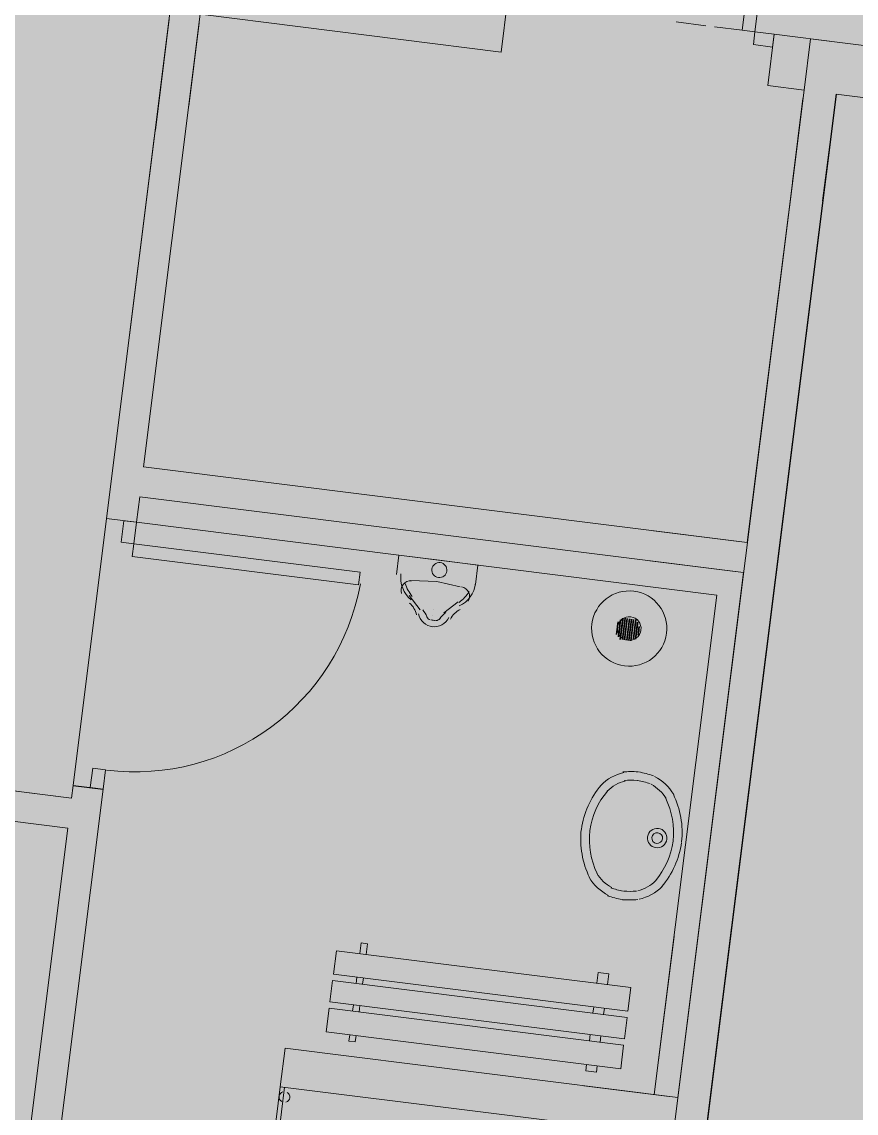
# Model space of a CAD drawing. Header units: metres. Extents: x -4 to 509425, y 7549 to 4732445.
# Drawn here: x 475991.989 to 475995.274, y 4719709.545 to 4719713.84 of the extents above; entities that cross this region are included whole.
import ezdxf

# ---------------------------------------------------------------- set-up
doc = ezdxf.new("R2010")
doc.units = ezdxf.units.M
doc.header["$LTSCALE"] = 0.01
doc.header["$MEASUREMENT"] = 0
doc.layers.get('0').update_dxf_attribs({"lineweight": 0})
doc.layers.add('_SUBESTACIÓN', color=1, linetype='Continuous')
doc.layers.add('SUBESTACION LA VID', color=253, linetype='Continuous')

# ---------------------------------------------------------------- blocks, each defined once
blk = doc.blocks.new('A$Cfff6051d')
at = {"layer": 'SUBESTACION LA VID', "lineweight": 15}
for p, q in [((475992.569, 4719713.8508), (475992.4132, 4719712.6076)), ((475992.569, 4719713.8508), (475992.5143, 4719713.414)), ((475992.6866, 4719713.8361), (475992.6319, 4719713.3993)), ((475992.6866, 4719713.8361), (475992.6456, 4719713.5085)), ((475994.4106, 4719707.306), (475995.1942, 4719713.5559)), ((475995.0639, 4719713.538), (475995.0229, 4719713.2104)), ((475995.1415, 4719713.1358), (475995.1731, 4719713.3878)), ((475992.191, 4719710.8351), (475992.3226, 4719711.8852)), ((475994.8113, 4719711.795), (475994.4753, 4719711.8371)), ((475994.7965, 4719711.6774), (475994.4605, 4719711.7195)), ((475992.1426, 4719710.79), (475991.3782, 4719710.8858)), ((475994.4839, 4719709.6603), (475994.5566, 4719710.2399)), ((475994.5375, 4719709.6109), (475994.2014, 4719709.653))]:
    blk.add_line(p, q, dxfattribs=at)
at = {"layer": 'SUBESTACION LA VID', "lineweight": 9}
for p, q in [((475994.6818, 4719713.8249), (475994.5642, 4719713.8396)), ((475994.8246, 4719713.807), (475994.7154, 4719713.8206)), ((475993.5574, 4719711.5256), (475993.5133, 4719711.5823)), ((475993.7065, 4719711.5581), (475993.6498, 4719711.514)), ((475993.6057, 4719711.5025), (475993.6057, 4719711.5025)), ((475993.6088, 4719711.5277), (475993.6088, 4719711.5277)), ((475993.308, 4719710.0807), (475993.3048, 4719710.0555)), ((475993.3332, 4719710.0776), (475993.33, 4719710.0524)), ((475993.2943, 4719709.9715), (475993.2911, 4719709.9463)), ((475993.3195, 4719709.9684), (475993.3163, 4719709.9432)), ((475994.2404, 4719709.9638), (475994.2373, 4719709.9386)), ((475994.2824, 4719709.9586), (475994.2793, 4719709.9334)), ((475994.2267, 4719709.8546), (475994.2236, 4719709.8294)), ((475994.2687, 4719709.8494), (475994.2656, 4719709.8242))]:
    blk.add_line(p, q, dxfattribs=at)
at = {"layer": 'SUBESTACION LA VID', "lineweight": 25}
for p, q in [((475995.1942, 4719713.5559), (475994.3864, 4719707.1128)), ((475995.1942, 4719713.5559), (475995.1942, 4719713.5559)), ((475995.0267, 4719712.2202), (475995.0267, 4719712.2202)), ((475992.191, 4719710.8351), (475992.3086, 4719710.8204))]:
    blk.add_line(p, q, dxfattribs=at)
at = {"layer": 'SUBESTACION LA VID', "lineweight": 9}
for points in [[(475994.875, 4719713.8006), (475994.8246, 4719713.807), (475994.9362, 4719714.6974), (475994.9867, 4719714.6911), (475994.875, 4719713.8006)], [(475994.9506, 4719713.7912), (475994.875, 4719713.8006), (475994.8687, 4719713.7502), (475994.9443, 4719713.7408), (475994.9506, 4719713.7912)], [(475992.4402, 4719711.8704), (475992.4297, 4719711.7864), (475992.3793, 4719711.7927), (475992.3898, 4719711.8767), (475992.4402, 4719711.8704)], [(475992.4297, 4719711.7864), (475992.4234, 4719711.736), (475993.3138, 4719711.6244), (475993.3201, 4719711.6748), (475992.4297, 4719711.7864)], [(475993.464, 4719711.6653), (475993.4734, 4719711.7409), (475993.6331, 4719711.7209), (475993.7843, 4719711.7019), (475993.7748, 4719711.6263)], [(475993.7139, 4719711.6169), (475993.6225, 4719711.6369), (475993.5207, 4719711.6411)], [(475992.318, 4719710.896), (475992.3086, 4719710.8204), (475992.2582, 4719710.8267), (475992.2676, 4719710.9023), (475992.318, 4719710.896)], [(475993.3448, 4719710.17), (475993.35, 4719710.212), (475993.3248, 4719710.2151), (475993.3196, 4719710.1731)], [(475993.2156, 4719710.0923), (475993.2272, 4719710.1847), (475994.3864, 4719710.0394), (475994.3748, 4719709.947), (475993.2156, 4719710.0923)], [(475994.252, 4719710.0562), (475994.2573, 4719710.0982), (475994.2993, 4719710.093), (475994.294, 4719710.051)], [(475993.2019, 4719709.9831), (475993.2124, 4719710.0671), (475994.3717, 4719709.9218), (475994.3611, 4719709.8378), (475993.2019, 4719709.9831)], [(475993.1871, 4719709.8655), (475994.3464, 4719709.7202), (475994.358, 4719709.8126), (475993.1987, 4719709.9579), (475993.1871, 4719709.8655)], [(475993.3047, 4719709.8508), (475993.3016, 4719709.8256), (475993.2764, 4719709.8287), (475993.2795, 4719709.8539)], [(475994.212, 4719709.737), (475994.2088, 4719709.7118), (475994.2508, 4719709.7066), (475994.254, 4719709.7318)], [(475993.0064, 4719709.6493), (475992.9822, 4719709.4561), (475992.999, 4719709.454), (475993.0232, 4719709.6472)]]:
    blk.add_lwpolyline(points, dxfattribs=at)
at = {"layer": 'SUBESTACION LA VID', "lineweight": 15}
for points in [[(475995.0681, 4719713.5716), (475994.9253, 4719713.5896), (475995.0681, 4719713.5716), (475994.8449, 4719711.7908), (475992.4676, 4719712.0888), (475992.6909, 4719713.8697), (475993.8753, 4719713.7212), (475993.9006, 4719713.9228), (475991.2797, 4719714.2514), (475991.2544, 4719714.0498), (475992.5732, 4719713.8844), (475992.3226, 4719711.8852), (475992.4402, 4719711.8704), (475992.4528, 4719711.9712), (475994.8301, 4719711.6732), (475994.5711, 4719709.6067), (475993.0254, 4719709.8005), (475993.0064, 4719709.6493), (475994.5521, 4719709.4555)], [(475994.4921, 4719708.9767), (475995.0681, 4719713.5716), (475995.0934, 4719713.7733), (476001.3433, 4719712.9897), (476001.318, 4719712.7881), (475995.1942, 4719713.5559), (475994.4106, 4719707.306), (476004.2138, 4719706.077), (476004.1896, 4719705.8838), (475994.2604, 4719707.1286)], [(475995.2194, 4719713.7575), (475994.9506, 4719713.7912), (475994.9253, 4719713.5896)], [(476004.9973, 4719712.3268), (476004.2138, 4719706.077), (475994.4106, 4719707.306), (475995.1942, 4719713.5559), (476001.318, 4719712.7881)], [(475992.4402, 4719711.8704), (475994.7251, 4719711.584), (475994.4787, 4719709.6183)], [(475991.9671, 4719707.4161), (475991.0683, 4719707.5288), (475991.0925, 4719707.722), (475991.7897, 4719707.6346), (475992.1699, 4719710.6671), (475991.4727, 4719710.7545), (475991.4874, 4719710.8721), (475992.1846, 4719710.7847), (475992.191, 4719710.8351), (475992.3086, 4719710.8204), (475991.9073, 4719707.6198), (475992.0165, 4719707.6062), (475991.9923, 4719707.4129), (475991.9671, 4719707.4161)]]:
    blk.add_lwpolyline(points, dxfattribs=at)
at = {"layer": 'SUBESTACION LA VID', "lineweight": 9}
for points, knots in [([(475993.6619, 4719711.6788), (475993.664, 4719711.6951), (475993.6524, 4719711.7099), (475993.6362, 4719711.7119), (475993.62, 4719711.714), (475993.6051, 4719711.7025), (475993.6031, 4719711.6862), (475993.6011, 4719711.67), (475993.6126, 4719711.6552), (475993.6288, 4719711.6531), (475993.6451, 4719711.6511), (475993.6599, 4719711.6626), (475993.6619, 4719711.6788)], [0, 0, 0, 0, 1, 1, 1, 2, 2, 2, 3, 3, 3, 4, 4, 4, 4]), ([(475993.523, 4719711.6408), (475993.5102, 4719711.6417), (475993.4979, 4719711.6362), (475993.49, 4719711.6261), (475993.4822, 4719711.616), (475993.4799, 4719711.6027), (475993.484, 4719711.5906)], [0, 0, 0, 0, 1, 1, 1, 2, 2, 2, 2]), ([(475993.7463, 4719711.5595), (475993.7525, 4719711.5703), (475993.7531, 4719711.5834), (475993.7479, 4719711.5947), (475993.7426, 4719711.6059), (475993.7322, 4719711.6139), (475993.72, 4719711.6161)], [0, 0, 0, 0, 1, 1, 1, 2, 2, 2, 2]), ([(475994.5271, 4719711.4339), (475994.5373, 4719711.5151), (475994.4797, 4719711.5891), (475994.3985, 4719711.5993), (475994.3173, 4719711.6095), (475994.2433, 4719711.5519), (475994.2331, 4719711.4707), (475994.2229, 4719711.3895), (475994.2805, 4719711.3155), (475994.3617, 4719711.3053), (475994.4429, 4719711.2951), (475994.5169, 4719711.3527), (475994.5271, 4719711.4339)], [0, 0, 0, 0, 1, 1, 1, 2, 2, 2, 3, 3, 3, 4, 4, 4, 4]), ([(475994.4263, 4719711.4465), (475994.4295, 4719711.472), (475994.4114, 4719711.4953), (475994.3859, 4719711.4985), (475994.3604, 4719711.5017), (475994.3371, 4719711.4836), (475994.3339, 4719711.4581), (475994.3307, 4719711.4326), (475994.3488, 4719711.4093), (475994.3743, 4719711.4061), (475994.3998, 4719711.4029), (475994.4231, 4719711.421), (475994.4263, 4719711.4465)], [0, 0, 0, 0, 1, 1, 1, 2, 2, 2, 3, 3, 3, 4, 4, 4, 4]), ([(475994.5279, 4719710.6232), (475994.5305, 4719710.6441), (475994.5157, 4719710.6631), (475994.4948, 4719710.6657), (475994.4739, 4719710.6684), (475994.4549, 4719710.6536), (475994.4523, 4719710.6327), (475994.4496, 4719710.6118), (475994.4644, 4719710.5927), (475994.4853, 4719710.5901), (475994.5062, 4719710.5875), (475994.5252, 4719710.6023), (475994.5279, 4719710.6232)], [0, 0, 0, 0, 1, 1, 1, 2, 2, 2, 3, 3, 3, 4, 4, 4, 4]), ([(475994.5111, 4719710.6253), (475994.5125, 4719710.6369), (475994.5043, 4719710.6475), (475994.4927, 4719710.6489), (475994.4811, 4719710.6504), (475994.4705, 4719710.6422), (475994.4691, 4719710.6306), (475994.4676, 4719710.619), (475994.4758, 4719710.6084), (475994.4874, 4719710.6069), (475994.499, 4719710.6055), (475994.5096, 4719710.6137), (475994.5111, 4719710.6253)], [0, 0, 0, 0, 1, 1, 1, 2, 2, 2, 3, 3, 3, 4, 4, 4, 4]), ([(475993.0167, 4719709.6291), (475993.0086, 4719709.6268), (475993.0028, 4719709.6198), (475993.0017, 4719709.6115), (475993.0007, 4719709.6031), (475993.0047, 4719709.5949), (475993.0119, 4719709.5906)], [0, 0, 0, 0, 1, 1, 1, 2, 2, 2, 2]), ([(475993.0287, 4719709.5885), (475993.0368, 4719709.5909), (475993.0427, 4719709.5978), (475993.0437, 4719709.6062), (475993.0448, 4719709.6145), (475993.0408, 4719709.6227), (475993.0335, 4719709.627)], [0, 0, 0, 0, 1, 1, 1, 2, 2, 2, 2])]:
    blk.add_open_spline(points, degree=3, knots=knots, dxfattribs=at)
for points in [[(475993.4813, 4719711.6674), (475993.4764, 4719711.6285), (475993.4918, 4719711.5899), (475993.522, 4719711.565)], [(475992.3222, 4719710.8954), (475992.797, 4719710.8359), (475993.2356, 4719711.1576), (475993.3214, 4719711.6284)], [(475993.4973, 4719711.6297), (475993.504, 4719711.6111), (475993.5135, 4719711.5937), (475993.5256, 4719711.578)], [(475993.7106, 4719711.5413), (475993.746, 4719711.558), (475993.7704, 4719711.5917), (475993.7753, 4719711.6305)], [(475993.7103, 4719711.5548), (475993.7259, 4719711.567), (475993.7394, 4719711.5816), (475993.7505, 4719711.598)], [(475993.5423, 4719711.5058), (475993.5388, 4719711.5241), (475993.529, 4719711.5406), (475993.5146, 4719711.5525)], [(475993.5502, 4719711.5108), (475993.5556, 4719711.4829), (475993.579, 4719711.462), (475993.6073, 4719711.4596)], [(475993.5838, 4719711.4987), (475993.5793, 4719711.5086), (475993.5736, 4719711.5178), (475993.5669, 4719711.5264)], [(475993.5828, 4719711.4983), (475993.5854, 4719711.4926), (475993.5905, 4719711.4883), (475993.5966, 4719711.4867)], [(475993.6019, 4719711.4603), (475993.63, 4719711.4556), (475993.6578, 4719711.4701), (475993.6699, 4719711.4958)], [(475993.62, 4719711.4839), (475993.626, 4719711.4843), (475993.6315, 4719711.4871), (475993.6352, 4719711.4917)], [(475993.6576, 4719711.515), (475993.649, 4719711.5084), (475993.6412, 4719711.5008), (475993.6343, 4719711.4924)], [(475993.7147, 4719711.5274), (475993.6978, 4719711.5194), (475993.6842, 4719711.5058), (475993.6763, 4719711.489)], [(475993.5998, 4719711.4866), (475993.6054, 4719711.4852), (475993.6113, 4719711.4845), (475993.6171, 4719711.4846)], [(475994.4149, 4719710.8884), (475994.3951, 4719710.8898), (475994.3752, 4719710.8898), (475994.3554, 4719710.8883)], [(475994.475, 4719710.8733), (475994.4562, 4719710.8796), (475994.437, 4719710.8846), (475994.4174, 4719710.8881)], [(475994.3591, 4719710.8857), (475994.3244, 4719710.8781), (475994.2927, 4719710.8606), (475994.2678, 4719710.8353)], [(475994.3642, 4719710.8521), (475994.3372, 4719710.8458), (475994.3124, 4719710.8321), (475994.2928, 4719710.8124)], [(475994.4108, 4719710.8548), (475994.3939, 4719710.8559), (475994.377, 4719710.8559), (475994.3602, 4719710.8547)], [(475994.4621, 4719710.8419), (475994.4461, 4719710.8472), (475994.4297, 4719710.8514), (475994.4131, 4719710.8545)], [(475994.5551, 4719710.7991), (475994.5373, 4719710.8298), (475994.5109, 4719710.8547), (475994.4791, 4719710.8705)], [(475994.2692, 4719710.8357), (475994.2275, 4719710.7863), (475994.2005, 4719710.7262), (475994.1915, 4719710.6622)], [(475994.2942, 4719710.8129), (475994.2571, 4719710.7685), (475994.2331, 4719710.7147), (475994.225, 4719710.6574)], [(475994.5253, 4719710.7831), (475994.5111, 4719710.807), (475994.4906, 4719710.8265), (475994.4659, 4719710.8393)], [(475994.5526, 4719710.6163), (475994.5589, 4719710.6738), (475994.5489, 4719710.7319), (475994.5238, 4719710.7841)], [(475994.5862, 4719710.6127), (475994.5933, 4719710.6769), (475994.582, 4719710.7419), (475994.5538, 4719710.8)], [(475994.1912, 4719710.6601), (475994.1842, 4719710.5959), (475994.1954, 4719710.5309), (475994.2237, 4719710.4728)], [(475994.2249, 4719710.6564), (475994.2186, 4719710.5989), (475994.2285, 4719710.5408), (475994.2536, 4719710.4887)], [(475994.4832, 4719710.4599), (475994.5204, 4719710.5042), (475994.5444, 4719710.5581), (475994.5524, 4719710.6154)], [(475994.5083, 4719710.4371), (475994.55, 4719710.4865), (475994.577, 4719710.5466), (475994.586, 4719710.6106)], [(475994.2224, 4719710.4736), (475994.2402, 4719710.4429), (475994.2666, 4719710.418), (475994.2984, 4719710.4022)], [(475994.2522, 4719710.4896), (475994.2664, 4719710.4657), (475994.2869, 4719710.4462), (475994.3116, 4719710.4334)], [(475994.4134, 4719710.4207), (475994.4405, 4719710.427), (475994.4652, 4719710.4408), (475994.4848, 4719710.4605)], [(475994.3071, 4719710.4318), (475994.3232, 4719710.4266), (475994.3396, 4719710.4224), (475994.3562, 4719710.4193)], [(475994.3582, 4719710.419), (475994.375, 4719710.4179), (475994.392, 4719710.4179), (475994.4088, 4719710.4191)], [(475994.4185, 4719710.3871), (475994.4532, 4719710.3947), (475994.485, 4719710.4122), (475994.5098, 4719710.4376)], [(475994.2943, 4719710.4004), (475994.3131, 4719710.3941), (475994.3324, 4719710.3892), (475994.3519, 4719710.3856)], [(475994.3541, 4719710.3854), (475994.3739, 4719710.384), (475994.3938, 4719710.384), (475994.4136, 4719710.3855)]]:
    blk.add_open_spline(points, degree=3, dxfattribs=at)
at = {"layer": 'SUBESTACION LA VID'}
for points, knots in [([(475994.3554, 4719711.4938), (475994.3554, 4719711.4938), (475994.3449, 4719711.4098), (475994.3449, 4719711.4098), (475994.3449, 4719711.4098), (475994.3554, 4719711.4938), (475994.3554, 4719711.4938)], [0, 0, 0, 0, 1, 1, 1, 2, 2, 2, 2]), ([(475994.3449, 4719711.4098), (475994.3449, 4719711.4098), (475994.3554, 4719711.4938), (475994.3554, 4719711.4938), (475994.3554, 4719711.4938), (475994.346, 4719711.4182), (475994.346, 4719711.4182), (475994.346, 4719711.4182), (475994.3449, 4719711.4098), (475994.3449, 4719711.4098)], [0, 0, 0, 0, 1, 1, 1, 2, 2, 2, 3, 3, 3, 3]), ([(475994.3554, 4719711.4938), (475994.3554, 4719711.4938), (475994.346, 4719711.4182), (475994.346, 4719711.4182), (475994.346, 4719711.4182), (475994.3544, 4719711.4854), (475994.3544, 4719711.4854), (475994.3544, 4719711.4854), (475994.3554, 4719711.4938), (475994.3554, 4719711.4938)], [0, 0, 0, 0, 1, 1, 1, 2, 2, 2, 3, 3, 3, 3]), ([(475994.3638, 4719711.4927), (475994.3638, 4719711.4927), (475994.3533, 4719711.4087), (475994.3533, 4719711.4087), (475994.3533, 4719711.4087), (475994.3638, 4719711.4927), (475994.3638, 4719711.4927)], [0, 0, 0, 0, 1, 1, 1, 2, 2, 2, 2]), ([(475994.3638, 4719711.4927), (475994.3638, 4719711.4927), (475994.3638, 4719711.4927), (475994.3638, 4719711.4927), (475994.3638, 4719711.4927), (475994.3533, 4719711.4087), (475994.3533, 4719711.4087), (475994.3533, 4719711.4087), (475994.3638, 4719711.4927), (475994.3638, 4719711.4927)], [0, 0, 0, 0, 1, 1, 1, 2, 2, 2, 3, 3, 3, 3]), ([(475994.3722, 4719711.4917), (475994.3722, 4719711.4917), (475994.3617, 4719711.4077), (475994.3617, 4719711.4077), (475994.3617, 4719711.4077), (475994.3722, 4719711.4917), (475994.3722, 4719711.4917)], [0, 0, 0, 0, 1, 1, 1, 2, 2, 2, 2]), ([(475994.3722, 4719711.4917), (475994.3722, 4719711.4917), (475994.3722, 4719711.4917), (475994.3722, 4719711.4917), (475994.3722, 4719711.4917), (475994.3617, 4719711.4077), (475994.3617, 4719711.4077), (475994.3617, 4719711.4077), (475994.3722, 4719711.4917), (475994.3722, 4719711.4917)], [0, 0, 0, 0, 1, 1, 1, 2, 2, 2, 3, 3, 3, 3]), ([(475994.3806, 4719711.4906), (475994.3806, 4719711.4906), (475994.3701, 4719711.4066), (475994.3701, 4719711.4066), (475994.3701, 4719711.4066), (475994.3806, 4719711.4906), (475994.3806, 4719711.4906)], [0, 0, 0, 0, 1, 1, 1, 2, 2, 2, 2]), ([(475994.3806, 4719711.4906), (475994.3806, 4719711.4906), (475994.3806, 4719711.4906), (475994.3806, 4719711.4906), (475994.3806, 4719711.4906), (475994.3701, 4719711.4066), (475994.3701, 4719711.4066), (475994.3701, 4719711.4066), (475994.3806, 4719711.4906), (475994.3806, 4719711.4906)], [0, 0, 0, 0, 1, 1, 1, 2, 2, 2, 3, 3, 3, 3]), ([(475994.389, 4719711.4896), (475994.389, 4719711.4896), (475994.3785, 4719711.4056), (475994.3785, 4719711.4056), (475994.3785, 4719711.4056), (475994.389, 4719711.4896), (475994.389, 4719711.4896)], [0, 0, 0, 0, 1, 1, 1, 2, 2, 2, 2]), ([(475994.389, 4719711.4896), (475994.389, 4719711.4896), (475994.389, 4719711.4896), (475994.389, 4719711.4896), (475994.389, 4719711.4896), (475994.3785, 4719711.4056), (475994.3785, 4719711.4056), (475994.3785, 4719711.4056), (475994.389, 4719711.4896), (475994.389, 4719711.4896)], [0, 0, 0, 0, 1, 1, 1, 2, 2, 2, 3, 3, 3, 3]), ([(475994.3974, 4719711.4885), (475994.3974, 4719711.4885), (475994.3869, 4719711.4045), (475994.3869, 4719711.4045), (475994.3869, 4719711.4045), (475994.3974, 4719711.4885), (475994.3974, 4719711.4885)], [0, 0, 0, 0, 1, 1, 1, 2, 2, 2, 2]), ([(475994.3974, 4719711.4885), (475994.3974, 4719711.4885), (475994.3974, 4719711.4885), (475994.3974, 4719711.4885), (475994.3974, 4719711.4885), (475994.3869, 4719711.4045), (475994.3869, 4719711.4045), (475994.3869, 4719711.4045), (475994.3974, 4719711.4885), (475994.3974, 4719711.4885)], [0, 0, 0, 0, 1, 1, 1, 2, 2, 2, 3, 3, 3, 3]), ([(475994.3365, 4719711.4791), (475994.3365, 4719711.4791), (475994.3302, 4719711.4287), (475994.3302, 4719711.4287), (475994.3302, 4719711.4287), (475994.3355, 4719711.4707), (475994.3355, 4719711.4707), (475994.3355, 4719711.4707), (475994.3365, 4719711.4791), (475994.3365, 4719711.4791)], [0, 0, 0, 0, 1, 1, 1, 2, 2, 2, 3, 3, 3, 3]), ([(475994.3302, 4719711.4287), (475994.3302, 4719711.4287), (475994.3355, 4719711.4707), (475994.3355, 4719711.4707), (475994.3355, 4719711.4707), (475994.3313, 4719711.4371), (475994.3313, 4719711.4371), (475994.3313, 4719711.4371), (475994.3302, 4719711.4287), (475994.3302, 4719711.4287)], [0, 0, 0, 0, 1, 1, 1, 2, 2, 2, 3, 3, 3, 3]), ([(475994.3355, 4719711.4707), (475994.3355, 4719711.4707), (475994.3313, 4719711.4371), (475994.3313, 4719711.4371), (475994.3313, 4719711.4371), (475994.3355, 4719711.4707), (475994.3355, 4719711.4707)], [0, 0, 0, 0, 1, 1, 1, 2, 2, 2, 2]), ([(475994.3355, 4719711.4707), (475994.3355, 4719711.4707), (475994.3355, 4719711.4707), (475994.3355, 4719711.4707), (475994.3355, 4719711.4707), (475994.3313, 4719711.4371), (475994.3313, 4719711.4371), (475994.3313, 4719711.4371), (475994.3355, 4719711.4707), (475994.3355, 4719711.4707)], [0, 0, 0, 0, 1, 1, 1, 2, 2, 2, 3, 3, 3, 3]), ([(475994.3355, 4719711.4707), (475994.3355, 4719711.4707), (475994.3313, 4719711.4371), (475994.3313, 4719711.4371), (475994.3313, 4719711.4371), (475994.3344, 4719711.4623), (475994.3344, 4719711.4623), (475994.3344, 4719711.4623), (475994.3355, 4719711.4707), (475994.3355, 4719711.4707)], [0, 0, 0, 0, 1, 1, 1, 2, 2, 2, 3, 3, 3, 3]), ([(475994.3313, 4719711.4371), (475994.3313, 4719711.4371), (475994.3344, 4719711.4623), (475994.3344, 4719711.4623), (475994.3344, 4719711.4623), (475994.3323, 4719711.4455), (475994.3323, 4719711.4455), (475994.3323, 4719711.4455), (475994.3313, 4719711.4371), (475994.3313, 4719711.4371)], [0, 0, 0, 0, 1, 1, 1, 2, 2, 2, 3, 3, 3, 3]), ([(475994.3344, 4719711.4623), (475994.3344, 4719711.4623), (475994.3323, 4719711.4455), (475994.3323, 4719711.4455), (475994.3323, 4719711.4455), (475994.3344, 4719711.4623), (475994.3344, 4719711.4623)], [0, 0, 0, 0, 1, 1, 1, 2, 2, 2, 2]), ([(475994.3323, 4719711.4455), (475994.3323, 4719711.4455), (475994.3344, 4719711.4623), (475994.3344, 4719711.4623), (475994.3344, 4719711.4623), (475994.3334, 4719711.4539), (475994.3334, 4719711.4539), (475994.3334, 4719711.4539), (475994.3323, 4719711.4455), (475994.3323, 4719711.4455)], [0, 0, 0, 0, 1, 1, 1, 2, 2, 2, 3, 3, 3, 3]), ([(475994.3323, 4719711.4455), (475994.3323, 4719711.4455), (475994.3344, 4719711.4623), (475994.3344, 4719711.4623), (475994.3344, 4719711.4623), (475994.3323, 4719711.4455), (475994.3323, 4719711.4455)], [0, 0, 0, 0, 1, 1, 1, 2, 2, 2, 2]), ([(475994.346, 4719711.4864), (475994.346, 4719711.4864), (475994.3376, 4719711.4192), (475994.3376, 4719711.4192), (475994.3376, 4719711.4192), (475994.3449, 4719711.478), (475994.3449, 4719711.478), (475994.3449, 4719711.478), (475994.346, 4719711.4864), (475994.346, 4719711.4864)], [0, 0, 0, 0, 1, 1, 1, 2, 2, 2, 3, 3, 3, 3]), ([(475994.3376, 4719711.4192), (475994.3376, 4719711.4192), (475994.3449, 4719711.478), (475994.3449, 4719711.478), (475994.3449, 4719711.478), (475994.3386, 4719711.4276), (475994.3386, 4719711.4276), (475994.3386, 4719711.4276), (475994.3376, 4719711.4192), (475994.3376, 4719711.4192)], [0, 0, 0, 0, 1, 1, 1, 2, 2, 2, 3, 3, 3, 3]), ([(475994.3449, 4719711.478), (475994.3449, 4719711.478), (475994.3386, 4719711.4276), (475994.3386, 4719711.4276), (475994.3386, 4719711.4276), (475994.3449, 4719711.478), (475994.3449, 4719711.478)], [0, 0, 0, 0, 1, 1, 1, 2, 2, 2, 2]), ([(475994.3449, 4719711.478), (475994.3449, 4719711.478), (475994.3449, 4719711.478), (475994.3449, 4719711.478), (475994.3449, 4719711.478), (475994.3386, 4719711.4276), (475994.3386, 4719711.4276), (475994.3386, 4719711.4276), (475994.3449, 4719711.478), (475994.3449, 4719711.478)], [0, 0, 0, 0, 1, 1, 1, 2, 2, 2, 3, 3, 3, 3]), ([(475994.346, 4719711.4182), (475994.346, 4719711.4182), (475994.3544, 4719711.4854), (475994.3544, 4719711.4854), (475994.3544, 4719711.4854), (475994.346, 4719711.4182), (475994.346, 4719711.4182)], [0, 0, 0, 0, 1, 1, 1, 2, 2, 2, 2]), ([(475994.4058, 4719711.4875), (475994.4058, 4719711.4875), (475994.4058, 4719711.4875), (475994.4058, 4719711.4875), (475994.4058, 4719711.4875), (475994.3964, 4719711.4119), (475994.3964, 4719711.4119), (475994.3964, 4719711.4119), (475994.4058, 4719711.4875), (475994.4058, 4719711.4875)], [0, 0, 0, 0, 1, 1, 1, 2, 2, 2, 3, 3, 3, 3]), ([(475994.4058, 4719711.4875), (475994.4058, 4719711.4875), (475994.3964, 4719711.4119), (475994.3964, 4719711.4119), (475994.3964, 4719711.4119), (475994.4048, 4719711.4791), (475994.4048, 4719711.4791), (475994.4048, 4719711.4791), (475994.4058, 4719711.4875), (475994.4058, 4719711.4875)], [0, 0, 0, 0, 1, 1, 1, 2, 2, 2, 3, 3, 3, 3]), ([(475994.4048, 4719711.4108), (475994.4048, 4719711.4108), (475994.4132, 4719711.478), (475994.4132, 4719711.478), (475994.4132, 4719711.478), (475994.4058, 4719711.4192), (475994.4058, 4719711.4192), (475994.4058, 4719711.4192), (475994.4048, 4719711.4108), (475994.4048, 4719711.4108)], [0, 0, 0, 0, 1, 1, 1, 2, 2, 2, 3, 3, 3, 3]), ([(475994.4132, 4719711.478), (475994.4132, 4719711.478), (475994.4058, 4719711.4192), (475994.4058, 4719711.4192), (475994.4058, 4719711.4192), (475994.4121, 4719711.4696), (475994.4121, 4719711.4696), (475994.4121, 4719711.4696), (475994.4132, 4719711.478), (475994.4132, 4719711.478)], [0, 0, 0, 0, 1, 1, 1, 2, 2, 2, 3, 3, 3, 3]), ([(475994.4121, 4719711.4696), (475994.4121, 4719711.4696), (475994.4058, 4719711.4192), (475994.4058, 4719711.4192), (475994.4058, 4719711.4192), (475994.4121, 4719711.4696), (475994.4121, 4719711.4696)], [0, 0, 0, 0, 1, 1, 1, 2, 2, 2, 2]), ([(475994.4058, 4719711.4192), (475994.4058, 4719711.4192), (475994.4121, 4719711.4696), (475994.4121, 4719711.4696), (475994.4121, 4719711.4696), (475994.4058, 4719711.4192), (475994.4058, 4719711.4192)], [0, 0, 0, 0, 1, 1, 1, 2, 2, 2, 2]), ([(475994.4121, 4719711.4696), (475994.4121, 4719711.4696), (475994.4121, 4719711.4696), (475994.4121, 4719711.4696), (475994.4121, 4719711.4696), (475994.4058, 4719711.4192), (475994.4058, 4719711.4192), (475994.4058, 4719711.4192), (475994.4121, 4719711.4696), (475994.4121, 4719711.4696)], [0, 0, 0, 0, 1, 1, 1, 2, 2, 2, 3, 3, 3, 3]), ([(475994.4121, 4719711.4696), (475994.4121, 4719711.4696), (475994.4058, 4719711.4192), (475994.4058, 4719711.4192), (475994.4058, 4719711.4192), (475994.4121, 4719711.4696), (475994.4121, 4719711.4696)], [0, 0, 0, 0, 1, 1, 1, 2, 2, 2, 2]), ([(475994.4163, 4719711.435), (475994.4163, 4719711.435), (475994.4195, 4719711.4602), (475994.4195, 4719711.4602), (475994.4195, 4719711.4602), (475994.4153, 4719711.4266), (475994.4153, 4719711.4266), (475994.4153, 4719711.4266), (475994.4163, 4719711.435), (475994.4163, 4719711.435)], [0, 0, 0, 0, 1, 1, 1, 2, 2, 2, 3, 3, 3, 3]), ([(475994.4195, 4719711.4602), (475994.4195, 4719711.4602), (475994.4153, 4719711.4266), (475994.4153, 4719711.4266), (475994.4153, 4719711.4266), (475994.4195, 4719711.4602), (475994.4195, 4719711.4602)], [0, 0, 0, 0, 1, 1, 1, 2, 2, 2, 2]), ([(475994.4195, 4719711.4602), (475994.4195, 4719711.4602), (475994.4195, 4719711.4602), (475994.4195, 4719711.4602), (475994.4195, 4719711.4602), (475994.4153, 4719711.4266), (475994.4153, 4719711.4266), (475994.4153, 4719711.4266), (475994.4195, 4719711.4602), (475994.4195, 4719711.4602)], [0, 0, 0, 0, 1, 1, 1, 2, 2, 2, 3, 3, 3, 3]), ([(475994.4184, 4719711.4518), (475994.4184, 4719711.4518), (475994.4163, 4719711.435), (475994.4163, 4719711.435), (475994.4163, 4719711.435), (475994.4195, 4719711.4602), (475994.4195, 4719711.4602), (475994.4195, 4719711.4602), (475994.4184, 4719711.4518), (475994.4184, 4719711.4518)], [0, 0, 0, 0, 1, 1, 1, 2, 2, 2, 3, 3, 3, 3]), ([(475994.4174, 4719711.4434), (475994.4174, 4719711.4434), (475994.4184, 4719711.4518), (475994.4184, 4719711.4518), (475994.4184, 4719711.4518), (475994.4163, 4719711.435), (475994.4163, 4719711.435), (475994.4163, 4719711.435), (475994.4174, 4719711.4434), (475994.4174, 4719711.4434)], [0, 0, 0, 0, 1, 1, 1, 2, 2, 2, 3, 3, 3, 3]), ([(475994.4184, 4719711.4518), (475994.4184, 4719711.4518), (475994.4163, 4719711.435), (475994.4163, 4719711.435), (475994.4163, 4719711.435), (475994.4184, 4719711.4518), (475994.4184, 4719711.4518)], [0, 0, 0, 0, 1, 1, 1, 2, 2, 2, 2]), ([(475994.4184, 4719711.4518), (475994.4184, 4719711.4518), (475994.4184, 4719711.4518), (475994.4184, 4719711.4518), (475994.4184, 4719711.4518), (475994.4163, 4719711.435), (475994.4163, 4719711.435), (475994.4163, 4719711.435), (475994.4184, 4719711.4518), (475994.4184, 4719711.4518)], [0, 0, 0, 0, 1, 1, 1, 2, 2, 2, 3, 3, 3, 3])]:
    blk.add_open_spline(points, degree=3, knots=knots, dxfattribs=at)
at = {"layer": 'SUBESTACION LA VID', "lineweight": 0}
for points, knots in [([(475994.3554, 4719711.4938), (475994.3554, 4719711.4938), (475994.3449, 4719711.4098), (475994.3449, 4719711.4098), (475994.3449, 4719711.4098), (475994.3554, 4719711.4938), (475994.3554, 4719711.4938)], [0, 0, 0, 0, 1, 1, 1, 2, 2, 2, 2]), ([(475994.3449, 4719711.4098), (475994.3449, 4719711.4098), (475994.3554, 4719711.4938), (475994.3554, 4719711.4938), (475994.3554, 4719711.4938), (475994.346, 4719711.4182), (475994.346, 4719711.4182), (475994.346, 4719711.4182), (475994.3449, 4719711.4098), (475994.3449, 4719711.4098)], [0, 0, 0, 0, 1, 1, 1, 2, 2, 2, 3, 3, 3, 3]), ([(475994.3554, 4719711.4938), (475994.3554, 4719711.4938), (475994.346, 4719711.4182), (475994.346, 4719711.4182), (475994.346, 4719711.4182), (475994.3544, 4719711.4854), (475994.3544, 4719711.4854), (475994.3544, 4719711.4854), (475994.3554, 4719711.4938), (475994.3554, 4719711.4938)], [0, 0, 0, 0, 1, 1, 1, 2, 2, 2, 3, 3, 3, 3]), ([(475994.3638, 4719711.4927), (475994.3638, 4719711.4927), (475994.3533, 4719711.4087), (475994.3533, 4719711.4087), (475994.3533, 4719711.4087), (475994.3638, 4719711.4927), (475994.3638, 4719711.4927)], [0, 0, 0, 0, 1, 1, 1, 2, 2, 2, 2]), ([(475994.3638, 4719711.4927), (475994.3638, 4719711.4927), (475994.3638, 4719711.4927), (475994.3638, 4719711.4927), (475994.3638, 4719711.4927), (475994.3533, 4719711.4087), (475994.3533, 4719711.4087), (475994.3533, 4719711.4087), (475994.3638, 4719711.4927), (475994.3638, 4719711.4927)], [0, 0, 0, 0, 1, 1, 1, 2, 2, 2, 3, 3, 3, 3]), ([(475994.3722, 4719711.4917), (475994.3722, 4719711.4917), (475994.3617, 4719711.4077), (475994.3617, 4719711.4077), (475994.3617, 4719711.4077), (475994.3722, 4719711.4917), (475994.3722, 4719711.4917)], [0, 0, 0, 0, 1, 1, 1, 2, 2, 2, 2]), ([(475994.3722, 4719711.4917), (475994.3722, 4719711.4917), (475994.3722, 4719711.4917), (475994.3722, 4719711.4917), (475994.3722, 4719711.4917), (475994.3617, 4719711.4077), (475994.3617, 4719711.4077), (475994.3617, 4719711.4077), (475994.3722, 4719711.4917), (475994.3722, 4719711.4917)], [0, 0, 0, 0, 1, 1, 1, 2, 2, 2, 3, 3, 3, 3]), ([(475994.3806, 4719711.4906), (475994.3806, 4719711.4906), (475994.3701, 4719711.4066), (475994.3701, 4719711.4066), (475994.3701, 4719711.4066), (475994.3806, 4719711.4906), (475994.3806, 4719711.4906)], [0, 0, 0, 0, 1, 1, 1, 2, 2, 2, 2]), ([(475994.3806, 4719711.4906), (475994.3806, 4719711.4906), (475994.3806, 4719711.4906), (475994.3806, 4719711.4906), (475994.3806, 4719711.4906), (475994.3701, 4719711.4066), (475994.3701, 4719711.4066), (475994.3701, 4719711.4066), (475994.3806, 4719711.4906), (475994.3806, 4719711.4906)], [0, 0, 0, 0, 1, 1, 1, 2, 2, 2, 3, 3, 3, 3]), ([(475994.389, 4719711.4896), (475994.389, 4719711.4896), (475994.3785, 4719711.4056), (475994.3785, 4719711.4056), (475994.3785, 4719711.4056), (475994.389, 4719711.4896), (475994.389, 4719711.4896)], [0, 0, 0, 0, 1, 1, 1, 2, 2, 2, 2]), ([(475994.389, 4719711.4896), (475994.389, 4719711.4896), (475994.389, 4719711.4896), (475994.389, 4719711.4896), (475994.389, 4719711.4896), (475994.3785, 4719711.4056), (475994.3785, 4719711.4056), (475994.3785, 4719711.4056), (475994.389, 4719711.4896), (475994.389, 4719711.4896)], [0, 0, 0, 0, 1, 1, 1, 2, 2, 2, 3, 3, 3, 3]), ([(475994.3974, 4719711.4885), (475994.3974, 4719711.4885), (475994.3869, 4719711.4045), (475994.3869, 4719711.4045), (475994.3869, 4719711.4045), (475994.3974, 4719711.4885), (475994.3974, 4719711.4885)], [0, 0, 0, 0, 1, 1, 1, 2, 2, 2, 2]), ([(475994.3974, 4719711.4885), (475994.3974, 4719711.4885), (475994.3974, 4719711.4885), (475994.3974, 4719711.4885), (475994.3974, 4719711.4885), (475994.3869, 4719711.4045), (475994.3869, 4719711.4045), (475994.3869, 4719711.4045), (475994.3974, 4719711.4885), (475994.3974, 4719711.4885)], [0, 0, 0, 0, 1, 1, 1, 2, 2, 2, 3, 3, 3, 3]), ([(475994.3365, 4719711.4791), (475994.3365, 4719711.4791), (475994.3302, 4719711.4287), (475994.3302, 4719711.4287), (475994.3302, 4719711.4287), (475994.3355, 4719711.4707), (475994.3355, 4719711.4707), (475994.3355, 4719711.4707), (475994.3365, 4719711.4791), (475994.3365, 4719711.4791)], [0, 0, 0, 0, 1, 1, 1, 2, 2, 2, 3, 3, 3, 3]), ([(475994.3302, 4719711.4287), (475994.3302, 4719711.4287), (475994.3355, 4719711.4707), (475994.3355, 4719711.4707), (475994.3355, 4719711.4707), (475994.3313, 4719711.4371), (475994.3313, 4719711.4371), (475994.3313, 4719711.4371), (475994.3302, 4719711.4287), (475994.3302, 4719711.4287)], [0, 0, 0, 0, 1, 1, 1, 2, 2, 2, 3, 3, 3, 3]), ([(475994.3355, 4719711.4707), (475994.3355, 4719711.4707), (475994.3313, 4719711.4371), (475994.3313, 4719711.4371), (475994.3313, 4719711.4371), (475994.3355, 4719711.4707), (475994.3355, 4719711.4707)], [0, 0, 0, 0, 1, 1, 1, 2, 2, 2, 2]), ([(475994.3355, 4719711.4707), (475994.3355, 4719711.4707), (475994.3355, 4719711.4707), (475994.3355, 4719711.4707), (475994.3355, 4719711.4707), (475994.3313, 4719711.4371), (475994.3313, 4719711.4371), (475994.3313, 4719711.4371), (475994.3355, 4719711.4707), (475994.3355, 4719711.4707)], [0, 0, 0, 0, 1, 1, 1, 2, 2, 2, 3, 3, 3, 3]), ([(475994.3355, 4719711.4707), (475994.3355, 4719711.4707), (475994.3313, 4719711.4371), (475994.3313, 4719711.4371), (475994.3313, 4719711.4371), (475994.3344, 4719711.4623), (475994.3344, 4719711.4623), (475994.3344, 4719711.4623), (475994.3355, 4719711.4707), (475994.3355, 4719711.4707)], [0, 0, 0, 0, 1, 1, 1, 2, 2, 2, 3, 3, 3, 3]), ([(475994.3313, 4719711.4371), (475994.3313, 4719711.4371), (475994.3344, 4719711.4623), (475994.3344, 4719711.4623), (475994.3344, 4719711.4623), (475994.3323, 4719711.4455), (475994.3323, 4719711.4455), (475994.3323, 4719711.4455), (475994.3313, 4719711.4371), (475994.3313, 4719711.4371)], [0, 0, 0, 0, 1, 1, 1, 2, 2, 2, 3, 3, 3, 3]), ([(475994.3344, 4719711.4623), (475994.3344, 4719711.4623), (475994.3323, 4719711.4455), (475994.3323, 4719711.4455), (475994.3323, 4719711.4455), (475994.3344, 4719711.4623), (475994.3344, 4719711.4623)], [0, 0, 0, 0, 1, 1, 1, 2, 2, 2, 2]), ([(475994.3323, 4719711.4455), (475994.3323, 4719711.4455), (475994.3344, 4719711.4623), (475994.3344, 4719711.4623), (475994.3344, 4719711.4623), (475994.3334, 4719711.4539), (475994.3334, 4719711.4539), (475994.3334, 4719711.4539), (475994.3323, 4719711.4455), (475994.3323, 4719711.4455)], [0, 0, 0, 0, 1, 1, 1, 2, 2, 2, 3, 3, 3, 3]), ([(475994.3323, 4719711.4455), (475994.3323, 4719711.4455), (475994.3344, 4719711.4623), (475994.3344, 4719711.4623), (475994.3344, 4719711.4623), (475994.3323, 4719711.4455), (475994.3323, 4719711.4455)], [0, 0, 0, 0, 1, 1, 1, 2, 2, 2, 2]), ([(475994.346, 4719711.4864), (475994.346, 4719711.4864), (475994.3376, 4719711.4192), (475994.3376, 4719711.4192), (475994.3376, 4719711.4192), (475994.3449, 4719711.478), (475994.3449, 4719711.478), (475994.3449, 4719711.478), (475994.346, 4719711.4864), (475994.346, 4719711.4864)], [0, 0, 0, 0, 1, 1, 1, 2, 2, 2, 3, 3, 3, 3]), ([(475994.3376, 4719711.4192), (475994.3376, 4719711.4192), (475994.3449, 4719711.478), (475994.3449, 4719711.478), (475994.3449, 4719711.478), (475994.3386, 4719711.4276), (475994.3386, 4719711.4276), (475994.3386, 4719711.4276), (475994.3376, 4719711.4192), (475994.3376, 4719711.4192)], [0, 0, 0, 0, 1, 1, 1, 2, 2, 2, 3, 3, 3, 3]), ([(475994.3449, 4719711.478), (475994.3449, 4719711.478), (475994.3386, 4719711.4276), (475994.3386, 4719711.4276), (475994.3386, 4719711.4276), (475994.3449, 4719711.478), (475994.3449, 4719711.478)], [0, 0, 0, 0, 1, 1, 1, 2, 2, 2, 2]), ([(475994.3449, 4719711.478), (475994.3449, 4719711.478), (475994.3449, 4719711.478), (475994.3449, 4719711.478), (475994.3449, 4719711.478), (475994.3386, 4719711.4276), (475994.3386, 4719711.4276), (475994.3386, 4719711.4276), (475994.3449, 4719711.478), (475994.3449, 4719711.478)], [0, 0, 0, 0, 1, 1, 1, 2, 2, 2, 3, 3, 3, 3]), ([(475994.346, 4719711.4182), (475994.346, 4719711.4182), (475994.3544, 4719711.4854), (475994.3544, 4719711.4854), (475994.3544, 4719711.4854), (475994.346, 4719711.4182), (475994.346, 4719711.4182)], [0, 0, 0, 0, 1, 1, 1, 2, 2, 2, 2]), ([(475994.4058, 4719711.4875), (475994.4058, 4719711.4875), (475994.4058, 4719711.4875), (475994.4058, 4719711.4875), (475994.4058, 4719711.4875), (475994.3964, 4719711.4119), (475994.3964, 4719711.4119), (475994.3964, 4719711.4119), (475994.4058, 4719711.4875), (475994.4058, 4719711.4875)], [0, 0, 0, 0, 1, 1, 1, 2, 2, 2, 3, 3, 3, 3]), ([(475994.4058, 4719711.4875), (475994.4058, 4719711.4875), (475994.3964, 4719711.4119), (475994.3964, 4719711.4119), (475994.3964, 4719711.4119), (475994.4048, 4719711.4791), (475994.4048, 4719711.4791), (475994.4048, 4719711.4791), (475994.4058, 4719711.4875), (475994.4058, 4719711.4875)], [0, 0, 0, 0, 1, 1, 1, 2, 2, 2, 3, 3, 3, 3]), ([(475994.4048, 4719711.4108), (475994.4048, 4719711.4108), (475994.4132, 4719711.478), (475994.4132, 4719711.478), (475994.4132, 4719711.478), (475994.4058, 4719711.4192), (475994.4058, 4719711.4192), (475994.4058, 4719711.4192), (475994.4048, 4719711.4108), (475994.4048, 4719711.4108)], [0, 0, 0, 0, 1, 1, 1, 2, 2, 2, 3, 3, 3, 3]), ([(475994.4132, 4719711.478), (475994.4132, 4719711.478), (475994.4058, 4719711.4192), (475994.4058, 4719711.4192), (475994.4058, 4719711.4192), (475994.4121, 4719711.4696), (475994.4121, 4719711.4696), (475994.4121, 4719711.4696), (475994.4132, 4719711.478), (475994.4132, 4719711.478)], [0, 0, 0, 0, 1, 1, 1, 2, 2, 2, 3, 3, 3, 3]), ([(475994.4121, 4719711.4696), (475994.4121, 4719711.4696), (475994.4058, 4719711.4192), (475994.4058, 4719711.4192), (475994.4058, 4719711.4192), (475994.4121, 4719711.4696), (475994.4121, 4719711.4696)], [0, 0, 0, 0, 1, 1, 1, 2, 2, 2, 2]), ([(475994.4058, 4719711.4192), (475994.4058, 4719711.4192), (475994.4121, 4719711.4696), (475994.4121, 4719711.4696), (475994.4121, 4719711.4696), (475994.4058, 4719711.4192), (475994.4058, 4719711.4192)], [0, 0, 0, 0, 1, 1, 1, 2, 2, 2, 2]), ([(475994.4121, 4719711.4696), (475994.4121, 4719711.4696), (475994.4121, 4719711.4696), (475994.4121, 4719711.4696), (475994.4121, 4719711.4696), (475994.4058, 4719711.4192), (475994.4058, 4719711.4192), (475994.4058, 4719711.4192), (475994.4121, 4719711.4696), (475994.4121, 4719711.4696)], [0, 0, 0, 0, 1, 1, 1, 2, 2, 2, 3, 3, 3, 3]), ([(475994.4121, 4719711.4696), (475994.4121, 4719711.4696), (475994.4058, 4719711.4192), (475994.4058, 4719711.4192), (475994.4058, 4719711.4192), (475994.4121, 4719711.4696), (475994.4121, 4719711.4696)], [0, 0, 0, 0, 1, 1, 1, 2, 2, 2, 2]), ([(475994.4163, 4719711.435), (475994.4163, 4719711.435), (475994.4195, 4719711.4602), (475994.4195, 4719711.4602), (475994.4195, 4719711.4602), (475994.4153, 4719711.4266), (475994.4153, 4719711.4266), (475994.4153, 4719711.4266), (475994.4163, 4719711.435), (475994.4163, 4719711.435)], [0, 0, 0, 0, 1, 1, 1, 2, 2, 2, 3, 3, 3, 3]), ([(475994.4195, 4719711.4602), (475994.4195, 4719711.4602), (475994.4153, 4719711.4266), (475994.4153, 4719711.4266), (475994.4153, 4719711.4266), (475994.4195, 4719711.4602), (475994.4195, 4719711.4602)], [0, 0, 0, 0, 1, 1, 1, 2, 2, 2, 2]), ([(475994.4195, 4719711.4602), (475994.4195, 4719711.4602), (475994.4195, 4719711.4602), (475994.4195, 4719711.4602), (475994.4195, 4719711.4602), (475994.4153, 4719711.4266), (475994.4153, 4719711.4266), (475994.4153, 4719711.4266), (475994.4195, 4719711.4602), (475994.4195, 4719711.4602)], [0, 0, 0, 0, 1, 1, 1, 2, 2, 2, 3, 3, 3, 3]), ([(475994.4184, 4719711.4518), (475994.4184, 4719711.4518), (475994.4163, 4719711.435), (475994.4163, 4719711.435), (475994.4163, 4719711.435), (475994.4195, 4719711.4602), (475994.4195, 4719711.4602), (475994.4195, 4719711.4602), (475994.4184, 4719711.4518), (475994.4184, 4719711.4518)], [0, 0, 0, 0, 1, 1, 1, 2, 2, 2, 3, 3, 3, 3]), ([(475994.4174, 4719711.4434), (475994.4174, 4719711.4434), (475994.4184, 4719711.4518), (475994.4184, 4719711.4518), (475994.4184, 4719711.4518), (475994.4163, 4719711.435), (475994.4163, 4719711.435), (475994.4163, 4719711.435), (475994.4174, 4719711.4434), (475994.4174, 4719711.4434)], [0, 0, 0, 0, 1, 1, 1, 2, 2, 2, 3, 3, 3, 3]), ([(475994.4184, 4719711.4518), (475994.4184, 4719711.4518), (475994.4163, 4719711.435), (475994.4163, 4719711.435), (475994.4163, 4719711.435), (475994.4184, 4719711.4518), (475994.4184, 4719711.4518)], [0, 0, 0, 0, 1, 1, 1, 2, 2, 2, 2]), ([(475994.4184, 4719711.4518), (475994.4184, 4719711.4518), (475994.4184, 4719711.4518), (475994.4184, 4719711.4518), (475994.4184, 4719711.4518), (475994.4163, 4719711.435), (475994.4163, 4719711.435), (475994.4163, 4719711.435), (475994.4184, 4719711.4518), (475994.4184, 4719711.4518)], [0, 0, 0, 0, 1, 1, 1, 2, 2, 2, 3, 3, 3, 3])]:
    blk.add_open_spline(points, degree=3, knots=knots, dxfattribs=at)

msp = doc.modelspace()

# ---------------------------------------------------------------- hatches: boundary and pattern name
at = {"layer": '_SUBESTACIÓN', "transparency": 33554559}
h = msp.add_hatch(color=1, dxfattribs=at)
h.dxf.hatch_style = 1
h.paths.add_polyline_path([(475968.6399, 4719805.825), (476089.9386, 4719790.615), (476078.1686, 4719696.74), (475956.8686, 4719711.9502)])

# ---------------------------------------------------------------- block references
at = {"linetype": 'Continuous'}
msp.add_blockref('A$Cfff6051d', (0, 0), dxfattribs=at)

doc.saveas('drawing.dxf')
